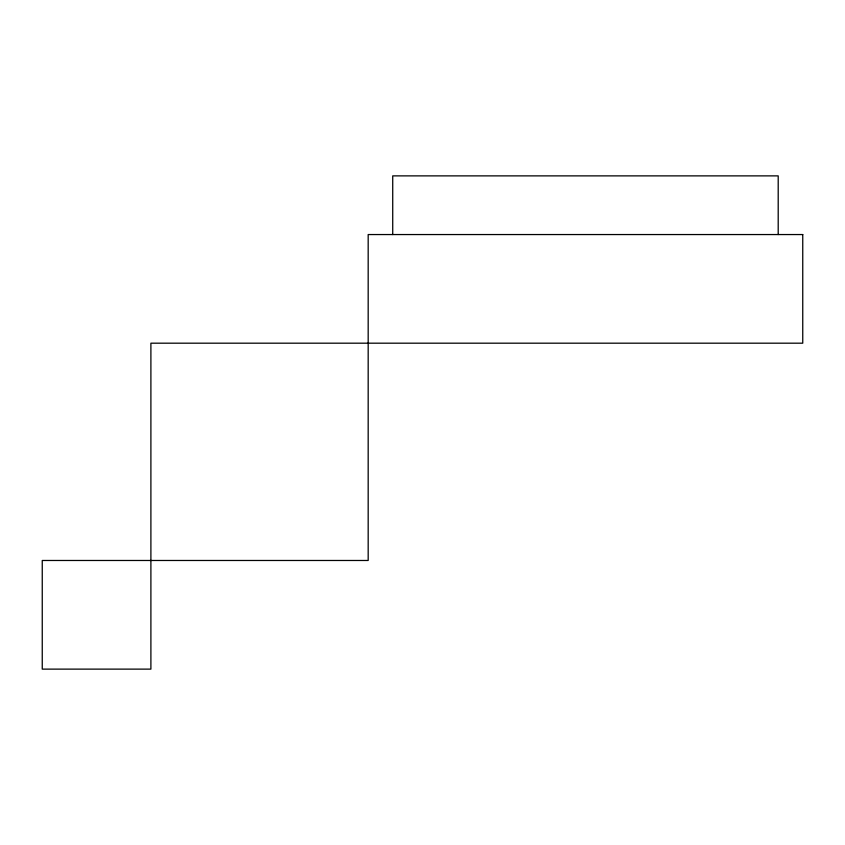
<?xml version="1.0" encoding="UTF-8"?>
<svg xmlns="http://www.w3.org/2000/svg" width="845" height="845" viewBox="0 0 845 845"><rect width="100%" height="100%" fill="white"/><g stroke="black" fill="none" stroke-linecap="round" stroke-linejoin="round"><path stroke-width="1.27" d="M778.203 234.551L778.203 175.876L392.724 175.876L392.724 234.551M802.75 234.551L368.177 234.551L368.177 560.478L42.25 560.478L42.25 669.124L150.896 669.124L150.896 343.186L802.75 343.186L802.75 234.551"/></g></svg>
